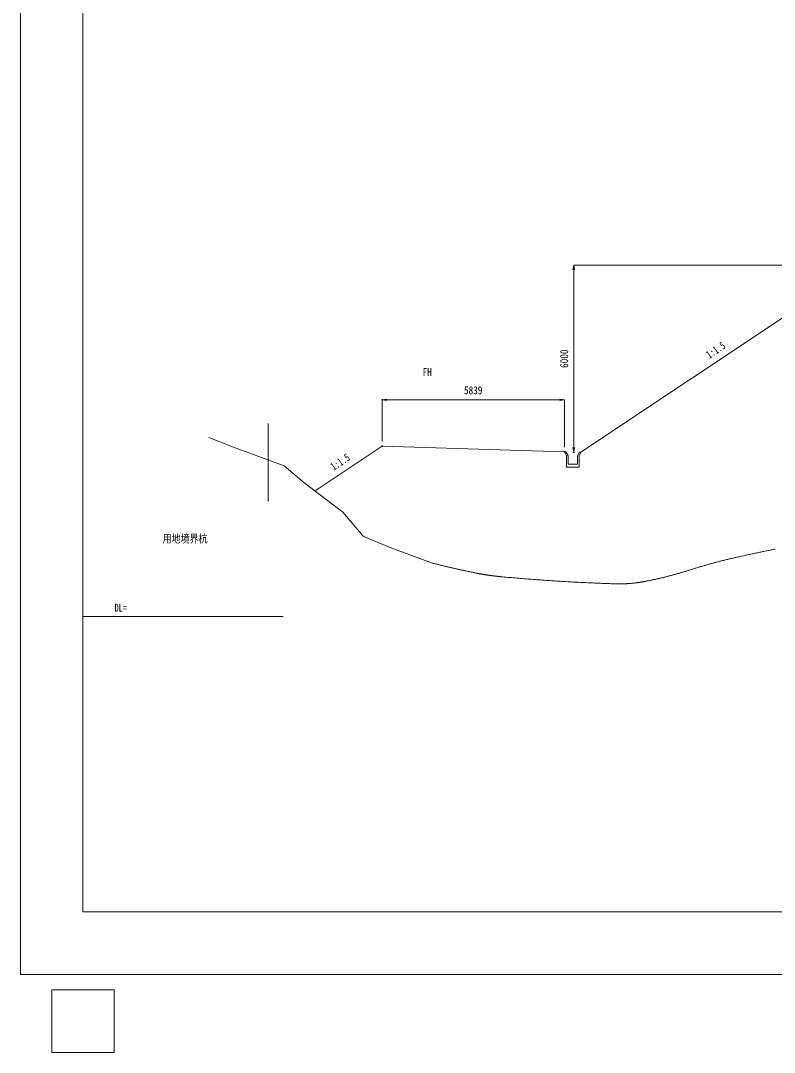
# Model space of a CAD drawing. Units: millimetres, scale not verified. Extents: x -42050 to 42050, y -32200 to 29700.
# Drawn here: x -42050 to -17878, y -32200 to 874 of the extents above; entities that cross this region are included whole.
import ezdxf
from ezdxf.enums import TextEntityAlignment as Align

# ---------------------------------------------------------------- set-up
doc = ezdxf.new("R2010")
doc.units = ezdxf.units.MM
doc.header["$LTSCALE"] = 100
doc.header["$PDMODE"] = 32
doc.header["$PDSIZE"] = 20
for name, color, linetype, lineweight in [('0-0_0', 7, 'Continuous', 18), ('0-2_D-TTL', 134, 'Continuous', 9), ('0-6_D-BGD', 7, 'Continuous', 18), ('0-7_D-BMK', 134, 'Continuous', 9), ('0-8_D-BMK-ROW', 30, 'Continuous', 18), ('0-9_D-BMK-HTXT', 7, 'Continuous', 18), ('0-A_D-STR', 1, 'Continuous', 18), ('0-B_D-STR-STR8', 8, 'Continuous', 18), ('0-C_D-STR-STRB', 4, 'Continuous', 18), ('0-D_D-STR-DIM', 7, 'Continuous', 18), ('0-F_D-STR-HTXT', 7, 'Continuous', 18)]:
    doc.layers.add(name, color=color, linetype=linetype, lineweight=lineweight)
doc.layers.add('0-1_DEFPOINTS', color=7, linetype='Continuous')
doc.layers.add('0-E_D-STR-TXT', color=7, linetype='Continuous')
doc.styles.add('ＭＳ ゴシック', font='')
doc.styles.get('ＭＳ ゴシック').set_extended_font_data('MS Gothic')

# ---------------------------------------------------------------- blocks, each defined once
blk = doc.blocks.new('ATRU$$1$0')
at = {"layer": '0-9_D-BMK-HTXT'}
blk.add_lwpolyline([(5, -12.5), (15, -12.5), (15, -2.5), (5, -2.5)], close=True, dxfattribs=at)
blk = doc.blocks.new('open_arrow_20')
at = {"layer": '0-0_0'}
blk.add_line((0, 0), (-0.5, 0), dxfattribs=at)
blk.add_lwpolyline([(-3.75, 0.625), (0, 0), (-3.75, -0.625)], dxfattribs=at)
blk = doc.blocks.new('D89')
at = {"layer": '0-1_DEFPOINTS'}
for p in [(5798.79, 9209.89), (5798.79, 8467.01), (8718.51, 8377.78)]:
    blk.add_point(p, dxfattribs=at)
at = {"layer": '0-D_D-STR-DIM'}
for p, q in [((5798.79, 8542.01), (5798.79, 9209.89)), ((8708.51, 9209.89), (5808.79, 9209.89)), ((8718.51, 8452.78), (8718.51, 9209.89))]:
    blk.add_line(p, q, dxfattribs=at)
at = {"layer": '0-D_D-STR-DIM', "xscale": 20, "yscale": 20, "rotation": 180}
blk.add_blockref('open_arrow_20', (5798.79, 9209.89), dxfattribs=at)
at = {"layer": '0-D_D-STR-DIM', "xscale": 20, "yscale": 20}
blk.add_blockref('open_arrow_20', (8718.51, 9209.89), dxfattribs=at)
at = {"layer": '0-D_D-STR-DIM', "style": 'ＭＳ ゴシック', "width": 0.85}
blk.add_text('5839', height=128.3, dxfattribs=at).set_placement((7108.76, 9259.89), align=Align.BOTTOM_LEFT)
blk = doc.blocks.new('D90')
at = {"layer": '0-1_DEFPOINTS'}
for p in [(13484.49, 11369.65), (8867.84, 8369.65)]:
    blk.add_point(p, dxfattribs=at)
at = {"layer": '0-D_D-STR-DIM'}
for p, q in [((13409.49, 11369.65), (8867.84, 11369.65)), ((8867.84, 11359.65), (8867.84, 8379.65))]:
    blk.add_line(p, q, dxfattribs=at)
at = {"layer": '0-D_D-STR-DIM', "xscale": 20, "yscale": 20}
for p, rotation in [((8867.84, 11369.65), 90), ((8867.84, 8369.65), 270)]:
    blk.add_blockref('open_arrow_20', p, dxfattribs=dict(at, rotation=rotation))
at = {"layer": '0-D_D-STR-DIM', "style": 'ＭＳ ゴシック', "width": 0.85}
blk.add_text('6000', height=128.3, rotation=90, dxfattribs=at).set_placement((8817.84, 9719.76), align=Align.BOTTOM_LEFT)

msp = doc.modelspace()

# ---------------------------------------------------------------- linework, layer by layer
at = {"layer": '0-0_0'}
msp.add_lwpolyline([(-42050, -29700), (42050, -29700), (42050, 29700), (-42050, 29700)], close=True, dxfattribs=at)
at = {"layer": '0-2_D-TTL'}
for p, q in [((-40050, 27700), (-40050, -27700)), ((-40050, -27700), (40050, -27700))]:
    msp.add_line(p, q, dxfattribs=at)
at = {"layer": '0-6_D-BGD'}
for points in [[(-32969.2, -13927.5), (-33594.3, -13393.8), (-35257.9, -12789.1), (-36014.1, -12486.7)], [(-28875.2, -16507.6), (-30231.4, -16009.6), (-31064.7, -15652.7), (-31719.3, -14879.3), (-32969.2, -13927.5)], [(-19596.3, -16450.9), (-19569.5, -16444.1), (-19542.8, -16437.2), (-19516, -16430.5), (-19489.3, -16423.7), (-19462.5, -16417.1), (-19435.7, -16410.4), (-19408.9, -16403.8), (-19382.1, -16397.2), (-19355.3, -16390.7), (-19328.5, -16384.2), (-19301.7, -16377.8), (-19274.8, -16371.4), (-19248, -16365), (-19221.1, -16358.7), (-19194.3, -16352.4), (-19167.4, -16346.1), (-19140.5, -16339.9), (-19113.6, -16333.8), (-19086.7, -16327.7), (-19059.8, -16321.6), (-19032.8, -16315.5), (-19005.9, -16309.5), (-18979, -16303.6), (-18952, -16297.7), (-18925, -16291.8), (-18865.5, -16278.9), (-18832.9, -16271.9), (-18800.3, -16264.9), (-18767.7, -16257.9), (-18735.1, -16250.9), (-18702.5, -16244), (-18669.8, -16237), (-18637.2, -16230.1), (-18604.6, -16223.1), (-18572, -16216.2), (-18539.4, -16209.3), (-18506.8, -16202.4), (-18474.1, -16195.5), (-18441.5, -16188.6)], [(-18441.5, -16188.6), (-18408.9, -16181.8), (-18376.2, -16174.9), (-18343.6, -16168.1), (-18311, -16161.2), (-18278.3, -16154.4), (-18245.7, -16147.6), (-18213, -16140.8), (-18180.4, -16134), (-18147.8, -16127.2), (-18115.1, -16120.4), (-18082.5, -16113.7), (-18049.8, -16106.9), (-18017.1, -16100.2), (-17984.5, -16093.5), (-17951.8, -16086.8), (-17919.2, -16080.1), (-17886.5, -16073.4), (-17853.8, -16066.7)], [(-28875.2, -16507.6), (-28852.2, -16513.4), (-28829.3, -16519.3), (-28806.3, -16525.1), (-28783.4, -16531), (-28760.4, -16536.8), (-28737.5, -16542.5), (-28714.5, -16548.3), (-28691.6, -16554), (-28668.6, -16559.8), (-28645.6, -16565.5), (-28622.6, -16571.1), (-28599.6, -16576.8), (-28576.7, -16582.4), (-28553.7, -16588.1), (-28530.7, -16593.7), (-28507.6, -16599.2), (-28484.6, -16604.8), (-28461.6, -16610.4), (-28438.6, -16615.9), (-28415.6, -16621.4), (-28392.5, -16626.9), (-28369.5, -16632.3), (-28346.5, -16637.8), (-28323.4, -16643.2), (-28300.4, -16648.6), (-28277.3, -16654), (-28254.3, -16659.4), (-28231.2, -16664.7), (-28208.1, -16670), (-28185.1, -16675.3), (-28162, -16680.6), (-28138.9, -16685.9), (-28115.8, -16691.1), (-28092.7, -16696.4), (-28069.6, -16701.6), (-28046.5, -16706.8), (-28023.4, -16711.9), (-28000.3, -16717.1), (-27977.2, -16722.2)], [(-20644.3, -16753.8), (-20622, -16746.8), (-20599.8, -16739.8), (-20551.2, -16724.4), (-20524.9, -16716.1), (-20498.5, -16707.8), (-20472.2, -16699.6), (-20445.8, -16691.4), (-20419.5, -16683.3), (-20393.1, -16675.2), (-20366.7, -16667.1), (-20340.3, -16659.1), (-20313.9, -16651.1), (-20287.4, -16643.2), (-20261, -16635.3), (-20234.5, -16627.5), (-20208.1, -16619.6), (-20181.6, -16611.9), (-20155.1, -16604.1), (-20128.6, -16596.4), (-20102.1, -16588.8), (-20075.6, -16581.1), (-20049.1, -16573.6), (-20022.5, -16566), (-19996, -16558.5), (-19969.4, -16551.1), (-19942.8, -16543.7), (-19916.2, -16536.3), (-19889.6, -16528.9), (-19863, -16521.7), (-19836.4, -16514.4), (-19809.7, -16507.2), (-19783.1, -16500), (-19756.4, -16492.9), (-19729.8, -16485.8), (-19703.1, -16478.7), (-19676.4, -16471.7), (-19649.7, -16464.7), (-19623, -16457.8), (-19596.3, -16450.9)], [(-27977.2, -16722.2), (-27954.1, -16727.3), (-27931, -16732.4), (-27907.9, -16737.5), (-27884.7, -16742.5), (-27861.6, -16747.5), (-27838.5, -16752.5), (-27815.3, -16757.5), (-27792.2, -16762.5), (-27769, -16767.5), (-27745.9, -16772.4), (-27722.7, -16777.3), (-27699.5, -16782.2), (-27676.4, -16787), (-27653.2, -16791.9), (-27630, -16796.7), (-27606.8, -16801.5), (-27583.7, -16806.3), (-27560.5, -16811.1), (-27537.3, -16815.8), (-27514.1, -16820.6), (-27490.9, -16825.3), (-27467.7, -16830), (-27444.5, -16834.7), (-27421.3, -16839.3), (-27409.2, -16841.7), (-27397.2, -16844.1), (-27385.2, -16846.4), (-27373.2, -16848.7), (-27361.2, -16851.1), (-27349.1, -16853.4), (-27337.1, -16855.6), (-27325, -16857.9), (-27313, -16860.1), (-27301, -16862.3), (-27288.9, -16864.5), (-27276.8, -16866.7), (-27264.8, -16868.8), (-27252.7, -16871), (-27240.7, -16873.1)], [(-21522.7, -16994.5), (-21500, -16989), (-21477.3, -16983.6), (-21454.6, -16978.1), (-21431.9, -16972.6), (-21409.2, -16967), (-21386.5, -16961.4), (-21363.9, -16955.8), (-21341.2, -16950.1), (-21318.6, -16944.4), (-21295.9, -16938.6), (-21273.3, -16932.8), (-21250.7, -16926.9), (-21228.1, -16921), (-21205.5, -16915.1), (-21182.9, -16909.1), (-21160.3, -16903.1), (-21137.8, -16897.1), (-21115.2, -16891), (-21092.7, -16884.8), (-21070.2, -16878.7), (-21047.7, -16872.5), (-21025.1, -16866.2), (-21002.7, -16859.9), (-20980.2, -16853.6), (-20957.7, -16847.2), (-20935.2, -16840.8), (-20912.8, -16834.3), (-20890.3, -16827.8), (-20867.9, -16821.3), (-20845.5, -16814.7), (-20823.1, -16808.1), (-20800.7, -16801.5), (-20778.3, -16794.8), (-20756, -16788), (-20733.6, -16781.3), (-20711.3, -16774.4), (-20688.9, -16767.6), (-20666.6, -16760.7), (-20644.3, -16753.8)], [(-27240.7, -16873.1), (-27228.6, -16875.2), (-27216.5, -16877.2), (-27204.4, -16879.3), (-27192.4, -16881.3), (-27180.3, -16883.3), (-27168.2, -16885.3), (-27156.1, -16887.3), (-27144, -16889.2), (-27131.9, -16891.2), (-27119.8, -16893.1), (-27107.7, -16895), (-27095.6, -16896.8), (-27083.5, -16898.7), (-27071.4, -16900.5), (-27059.3, -16902.3), (-27047.2, -16904.1), (-27035, -16905.9), (-27022.9, -16907.7), (-27010.8, -16909.4), (-26998.7, -16911.1), (-26986.5, -16912.8), (-26974.4, -16914.5), (-26962.3, -16916.1), (-26950.1, -16917.7), (-26938, -16919.3), (-26925.8, -16920.9), (-26913.7, -16922.5), (-26901.5, -16924), (-26889.4, -16925.6), (-26877.2, -16927.1), (-26865.1, -16928.6), (-26852.9, -16930), (-26840.7, -16931.5), (-26828.6, -16932.9), (-26816.4, -16934.3), (-26804.2, -16935.7), (-26792.1, -16937.1), (-26779.9, -16938.4), (-26767.7, -16939.8)], [(-26767.7, -16939.8), (-26755.5, -16941.1), (-26743.4, -16942.3), (-26731.2, -16943.6), (-26719, -16944.9), (-26706.8, -16946.1), (-26694.6, -16947.3), (-26682.4, -16948.5), (-26670.2, -16949.6), (-26658, -16950.8), (-26599.9, -16956.2), (-26541.8, -16961.5), (-26483.7, -16966.7), (-26425.6, -16972), (-26367.5, -16977.1), (-26309.4, -16982.2), (-26251.3, -16987.2), (-26193.1, -16992.2), (-26135, -16997.1), (-26076.9, -17002), (-26018.7, -17006.8), (-25960.6, -17011.6), (-25902.4, -17016.3), (-25844.3, -17020.9), (-25786.1, -17025.5), (-25727.9, -17030.1), (-25669.8, -17034.5), (-25611.6, -17038.9), (-25553.4, -17043.3), (-25495.2, -17047.6), (-25437, -17051.9), (-25378.9, -17056.1), (-25320.7, -17060.2), (-25262.5, -17064.3), (-25204.3, -17068.3), (-25146.1, -17072.3), (-25087.8, -17076.2), (-25029.6, -17080), (-24971.4, -17083.8), (-24913.2, -17087.6)], [(-24913.2, -17087.6), (-24855, -17091.3), (-24796.7, -17094.9), (-24738.5, -17098.5), (-24680.3, -17102), (-24622, -17105.4), (-24563.8, -17108.8), (-24505.5, -17112.2), (-24447.3, -17115.5), (-24389, -17118.7), (-24330.8, -17121.9), (-24272.5, -17125), (-24214.3, -17128.1), (-24156, -17131.1), (-24097.7, -17134), (-24039.5, -17136.9), (-23981.2, -17139.8), (-23922.9, -17142.6), (-23864.6, -17145.3), (-23806.3, -17148), (-23748.1, -17150.6), (-23689.8, -17153.1), (-23631.5, -17155.6), (-23573.2, -17158.1), (-23514.9, -17160.5), (-23456.6, -17162.8), (-23398.3, -17165.1), (-23340, -17167.3), (-23281.7, -17169.4), (-23223.4, -17171.5), (-23165.1, -17173.6), (-23106.8, -17175.6), (-23048.5, -17177.5), (-22990.2, -17179.4), (-22974.4, -17179.9), (-22958.6, -17180.3), (-22942.9, -17180.6), (-22927.1, -17180.9), (-22911.3, -17181.2), (-22895.6, -17181.4)], [(-22895.6, -17181.4), (-22879.8, -17181.5), (-22864, -17181.6), (-22848.3, -17181.6), (-22832.5, -17181.6), (-22816.7, -17181.5), (-22800.9, -17181.3), (-22785.2, -17181.1), (-22769.4, -17180.8), (-22753.6, -17180.5), (-22737.9, -17180.1), (-22722.1, -17179.7), (-22706.3, -17179.2), (-22690.6, -17178.7), (-22674.8, -17178.1), (-22659.1, -17177.4), (-22643.3, -17176.7), (-22627.6, -17175.9), (-22611.8, -17175.1), (-22596.1, -17174.2), (-22580.3, -17173.2), (-22564.6, -17172.2), (-22548.9, -17171.2), (-22533.1, -17170), (-22517.4, -17168.9), (-22501.7, -17167.6), (-22486, -17166.4), (-22470.2, -17165), (-22454.5, -17163.6), (-22438.8, -17162.2), (-22423.1, -17160.6), (-22407.4, -17159.1), (-22391.8, -17157.4), (-22376.1, -17155.8), (-22360.4, -17154), (-22344.7, -17152.2), (-22329.1, -17150.4), (-22313.4, -17148.5), (-22297.8, -17146.5), (-22282.1, -17144.5)], [(-22282.1, -17144.5), (-22266.5, -17142.4), (-22250.9, -17140.3), (-22235.3, -17138.1), (-22219.6, -17135.8), (-22204, -17133.5), (-22188.5, -17131.2), (-22172.9, -17128.8), (-22157.3, -17126.3), (-22141.7, -17123.8), (-22126.2, -17121.2), (-22110.6, -17118.6), (-22095.1, -17115.9), (-22079.5, -17113.1), (-22064, -17110.3), (-22048.5, -17107.4), (-22033, -17104.5), (-22017.5, -17101.6), (-22002.1, -17098.5), (-21979.1, -17094), (-21956.2, -17089.4), (-21933.3, -17084.8), (-21910.5, -17080.1), (-21887.6, -17075.4), (-21864.7, -17070.6), (-21841.9, -17065.8), (-21819, -17061), (-21796.2, -17056.1), (-21773.3, -17051.2), (-21750.5, -17046.3), (-21727.7, -17041.3), (-21704.9, -17036.2), (-21682.1, -17031.1), (-21659.3, -17026), (-21636.5, -17020.9), (-21613.7, -17015.7), (-21591, -17010.4), (-21568.2, -17005.1), (-21545.5, -16999.8), (-21522.7, -16994.5)]]:
    msp.add_lwpolyline(points, dxfattribs=at)
at = {"layer": '0-7_D-BMK'}
msp.add_line((-40050, -18232), (-33626.5, -18232), dxfattribs=at)
at = {"layer": '0-8_D-BMK-ROW'}
msp.add_line((-34107.6, -14540.3), (-34107.6, -12040.3), dxfattribs=at)
at = {"layer": '0-A_D-STR'}
for p, q in [((-15081, -6960.7), (-24081, -12960.7)), ((-30452.4, -12766), (-32607.6, -14202.8))]:
    msp.add_line(p, q, dxfattribs=at)
at = {"layer": '0-B_D-STR-STR8'}
msp.add_line((-24613, -12944.4), (-30452.4, -12766), dxfattribs=at)
at = {"layer": '0-C_D-STR-STRB'}
for p, q in [((-24565.2, -12945.9), (-24613, -12944.4)), ((-24081, -12960.7), (-24127.2, -12959.3))]:
    msp.add_line(p, q, dxfattribs=at)
for points in [[(-24081, -12960.7), (-24143, -13074.3), (-24143, -13444.4), (-24542.1, -13444.4), (-24542.1, -13074.3), (-24613, -12944.4)], [(-24127.2, -12959.3), (-24190, -13074.3), (-24190, -13347.2), (-24495.1, -13347.2), (-24495.1, -13074.3), (-24565.2, -12945.9)]]:
    msp.add_lwpolyline(points, dxfattribs=at)

# ---------------------------------------------------------------- block references
at = {"layer": '0-0_0', "xscale": 200, "yscale": 200}
msp.add_blockref('ATRU$$1$0', (-42050, -29700), dxfattribs=at)
at = {"layer": '0-D_D-STR-DIM', "xscale": 2, "yscale": 2}
for name in ['D90', 'D89']:
    msp.add_blockref(name, (-42050, -29700), dxfattribs=at)

# ---------------------------------------------------------------- texts
at = {"layer": '0-9_D-BMK-HTXT', "style": 'ＭＳ ゴシック'}
for s, width, p in [('用地境界杭', 0.8, (-37495.5, -15936.9)), ('DL=', 0.75, (-39037, -18149))]:
    msp.add_text(s, height=256.6, dxfattribs=dict(at, width=width)).set_placement(p, align=Align.BOTTOM_LEFT)
at = {"layer": '0-E_D-STR-TXT', "style": 'ＭＳ ゴシック', "width": 0.75}
for p in [(-19919.3, -10036), (-31963.4, -13623.1)]:
    msp.add_text('1:1.5', height=256.6, rotation=33.69, dxfattribs=at).set_placement(p, align=Align.BOTTOM_LEFT)
at = {"layer": '0-F_D-STR-HTXT', "style": 'ＭＳ ゴシック', "width": 0.85}
msp.add_text('FH', height=256.6, dxfattribs=at).set_placement((-29158.3, -10596.8), align=Align.BOTTOM_LEFT)

doc.saveas('drawing.dxf')
